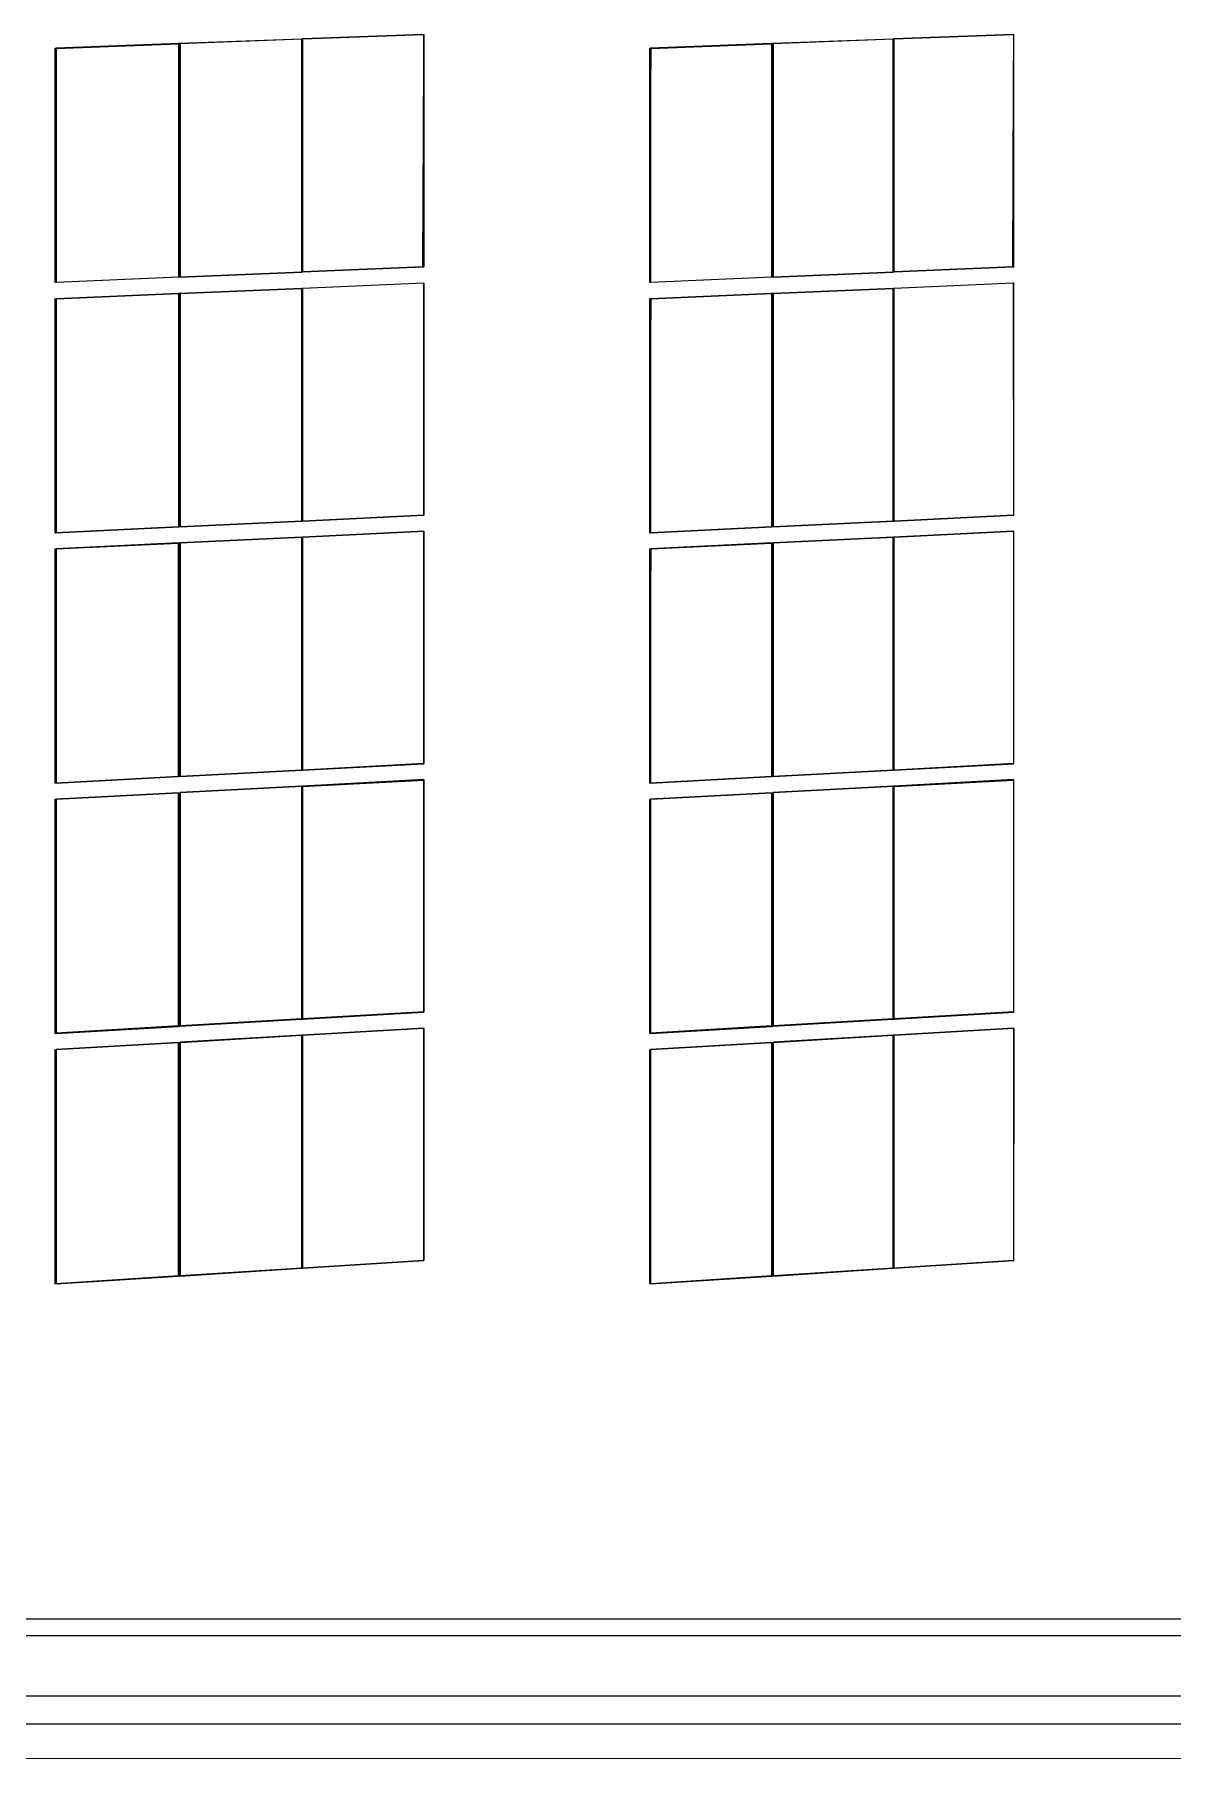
# Model space of a CAD drawing. Header units: inches. Extents: x -3457 to 3579, y -2730 to 2631.
# Drawn here: x -2505 to -1955, y -1663 to -831 of the extents above; entities that cross this region are included whole.
import ezdxf

# ---------------------------------------------------------------- set-up
doc = ezdxf.new("R2010")
doc.units = ezdxf.units.IN
doc.header["$MEASUREMENT"] = 0

msp = doc.modelspace()

# ---------------------------------------------------------------- linework, layer by layer
for p, q in [((-2316.62, -830.96), (-2375.12, -833.13)), ((-2316.62, -831.1), (-2375.07, -833.26)), ((-2316.62, -830.96), (-2316.56, -831.1)), ((-2316.62, -830.96), (-2316.62, -831.1)), ((-2316.56, -831.1), (-2316.62, -831.1)), ((-2316.62, -831.1), (-2316.62, -844.13)), ((-2316.62, -844.13), (-2316.56, -831.1)), ((-2316.56, -943.1), (-2316.56, -831.1)), ((-2031.93, -830.96), (-2089.68, -833.13)), ((-2031.93, -831.1), (-2089.59, -833.26)), ((-2031.93, -830.96), (-2031.83, -831.1)), ((-2031.93, -830.96), (-2031.93, -831.1)), ((-2031.83, -831.1), (-2031.93, -831.1)), ((-2031.93, -831.1), (-2031.93, -855.18)), ((-2031.93, -855.18), (-2031.83, -831.1)), ((-2031.83, -943.1), (-2031.83, -831.1)), ((-2494.49, -950.43), (-2494.49, -837.56)), ((-2494.49, -837.56), (-2494.46, -837.69)), ((-2494.08, -837.68), (-2494.46, -837.69)), ((-2494.27, -890.32), (-2494.46, -837.69)), ((-2494.46, -942.97), (-2494.46, -837.69)), ((-2494.27, -890.32), (-2494.08, -837.68)), ((-2434.96, -835.35), (-2494.08, -837.54)), ((-2494.08, -837.54), (-2494.05, -837.68)), ((-2494.08, -837.54), (-2494.08, -837.68)), ((-2494.05, -837.68), (-2494.08, -837.68)), ((-2494.05, -837.68), (-2494.08, -845.15)), ((-2494.08, -837.68), (-2494.08, -845.15)), ((-2494.05, -837.68), (-2434.96, -835.49)), ((-2494.05, -950.41), (-2494.05, -837.68)), ((-2434.64, -835.34), (-2434.96, -835.35)), ((-2434.96, -835.35), (-2434.92, -835.48)), ((-2434.96, -835.35), (-2434.96, -835.49)), ((-2434.96, -835.49), (-2434.92, -835.48)), ((-2434.96, -835.49), (-2434.96, -947.93)), ((-2434.92, -835.48), (-2434.64, -835.47)), ((-2434.92, -948.08), (-2434.92, -835.48)), ((-2434.23, -835.32), (-2434.64, -835.34)), ((-2434.64, -835.34), (-2434.6, -835.47)), ((-2434.64, -835.47), (-2434.64, -835.34)), ((-2434.64, -835.47), (-2434.6, -835.47)), ((-2434.64, -947.91), (-2434.64, -835.47)), ((-2434.6, -835.47), (-2434.23, -835.46)), ((-2434.6, -948.06), (-2434.6, -835.47)), ((-2375.52, -833.14), (-2434.23, -835.32)), ((-2434.23, -835.32), (-2434.2, -835.46)), ((-2434.23, -835.32), (-2434.23, -835.46)), ((-2434.23, -835.46), (-2434.23, -947.89)), ((-2434.23, -835.46), (-2434.2, -835.46)), ((-2375.52, -833.28), (-2434.2, -835.46)), ((-2434.2, -947.89), (-2434.2, -835.46)), ((-2375.42, -833.14), (-2375.52, -833.14)), ((-2375.52, -833.14), (-2375.48, -833.28)), ((-2375.52, -833.28), (-2375.52, -833.14)), ((-2375.52, -945.42), (-2375.52, -833.28)), ((-2375.48, -833.28), (-2375.52, -833.28)), ((-2375.42, -833.28), (-2375.48, -833.28)), ((-2375.48, -945.42), (-2375.48, -833.28)), ((-2375.12, -833.13), (-2375.42, -833.14)), ((-2375.42, -833.14), (-2375.38, -833.28)), ((-2375.42, -833.14), (-2375.42, -833.28)), ((-2375.42, -833.28), (-2375.42, -945.42)), ((-2375.38, -833.28), (-2375.42, -833.28)), ((-2375.12, -833.27), (-2375.38, -833.28)), ((-2375.38, -945.57), (-2375.38, -833.28)), ((-2375.12, -833.13), (-2375.07, -833.26)), ((-2375.12, -833.13), (-2375.12, -833.27)), ((-2375.07, -833.26), (-2375.12, -833.27)), ((-2375.12, -833.27), (-2375.12, -945.41)), ((-2375.07, -945.41), (-2375.07, -833.26)), ((-2207.54, -950.43), (-2207.54, -837.56)), ((-2207.54, -837.56), (-2207.47, -837.69)), ((-2207.14, -837.68), (-2207.47, -837.69)), ((-2207.3, -883.81), (-2207.47, -837.69)), ((-2207.47, -929.95), (-2207.47, -837.69)), ((-2207.3, -883.81), (-2207.14, -837.68)), ((-2148.77, -835.35), (-2207.14, -837.54)), ((-2207.14, -837.54), (-2207.06, -837.68)), ((-2207.14, -837.54), (-2207.14, -837.68)), ((-2207.06, -837.68), (-2207.14, -837.68)), ((-2207.06, -837.68), (-2207.14, -858.18)), ((-2207.14, -837.68), (-2207.14, -858.18)), ((-2207.06, -837.68), (-2148.77, -835.49)), ((-2207.06, -950.41), (-2207.06, -837.68)), ((-2148.45, -835.34), (-2148.77, -835.35)), ((-2148.77, -835.35), (-2148.68, -835.48)), ((-2148.77, -835.35), (-2148.77, -835.49)), ((-2148.77, -835.49), (-2148.68, -835.48)), ((-2148.77, -835.49), (-2148.77, -947.93)), ((-2148.68, -835.48), (-2148.45, -835.47)), ((-2148.68, -948.08), (-2148.68, -835.48)), ((-2148.05, -835.32), (-2148.45, -835.34)), ((-2148.45, -835.34), (-2148.37, -835.47)), ((-2148.45, -835.47), (-2148.45, -835.34)), ((-2148.45, -835.47), (-2148.37, -835.47)), ((-2148.45, -947.91), (-2148.45, -835.47)), ((-2148.37, -835.47), (-2148.05, -835.46)), ((-2148.37, -948.06), (-2148.37, -835.47)), ((-2090.09, -833.14), (-2148.05, -835.32)), ((-2148.05, -835.32), (-2147.97, -835.46)), ((-2148.05, -835.32), (-2148.05, -835.46)), ((-2148.05, -835.46), (-2148.05, -947.89)), ((-2148.05, -835.46), (-2147.97, -835.46)), ((-2090.09, -833.28), (-2147.97, -835.46)), ((-2147.97, -947.89), (-2147.97, -835.46)), ((-2089.99, -833.14), (-2090.09, -833.14)), ((-2090.09, -833.14), (-2089.99, -833.28)), ((-2090.09, -833.28), (-2090.09, -833.14)), ((-2090.09, -945.42), (-2090.09, -833.28)), ((-2089.99, -833.28), (-2090.09, -833.28)), ((-2089.68, -833.13), (-2089.99, -833.14)), ((-2089.99, -833.14), (-2089.9, -833.28)), ((-2089.99, -833.14), (-2089.99, -833.28)), ((-2089.99, -833.28), (-2089.99, -945.42)), ((-2089.9, -833.28), (-2089.99, -833.28)), ((-2089.99, -833.28), (-2089.99, -833.28)), ((-2089.99, -945.42), (-2089.99, -833.28)), ((-2089.68, -833.27), (-2089.9, -833.28)), ((-2089.9, -945.57), (-2089.9, -833.28)), ((-2089.68, -833.13), (-2089.59, -833.26)), ((-2089.68, -833.13), (-2089.68, -833.27)), ((-2089.59, -833.26), (-2089.68, -833.27)), ((-2089.68, -833.27), (-2089.68, -945.41)), ((-2089.59, -945.4), (-2089.59, -833.26)), ((-2494.08, -845.15), (-2494.26, -894.13)), ((-2494.08, -845.15), (-2494.08, -943.09)), ((-2317.04, -942.96), (-2316.62, -844.13)), ((-2316.62, -844.13), (-2316.62, -942.95)), ((-2032.3, -942.96), (-2031.93, -855.18)), ((-2031.93, -855.18), (-2031.93, -942.95)), ((-2207.14, -858.18), (-2207.26, -894.13)), ((-2207.14, -858.18), (-2207.14, -930.07)), ((-2494.46, -942.97), (-2494.27, -890.32)), ((-2494.26, -894.13), (-2494.27, -890.32)), ((-2207.47, -929.95), (-2207.3, -883.81)), ((-2207.26, -894.13), (-2207.3, -883.81)), ((-2494.26, -894.13), (-2494.46, -950.43)), ((-2494.08, -943.09), (-2494.26, -894.13)), ((-2207.26, -894.13), (-2207.47, -950.43)), ((-2207.14, -930.07), (-2207.26, -894.13)), ((-2207.54, -950.43), (-2207.47, -929.95)), ((-2207.47, -950.43), (-2207.47, -929.95)), ((-2207.14, -930.07), (-2207.14, -950.41)), ((-2207.06, -950.41), (-2207.14, -930.07)), ((-2494.49, -950.43), (-2494.46, -942.97)), ((-2494.46, -950.43), (-2494.46, -942.97)), ((-2494.08, -943.09), (-2494.08, -950.41)), ((-2494.05, -950.41), (-2494.08, -943.09)), ((-2494.05, -950.41), (-2434.96, -947.93)), ((-2434.92, -948.08), (-2494.05, -950.57)), ((-2434.96, -947.93), (-2434.92, -948.08)), ((-2434.64, -947.91), (-2434.23, -947.89)), ((-2434.6, -948.06), (-2434.64, -947.91)), ((-2434.27, -948.05), (-2434.2, -948.05)), ((-2434.23, -947.89), (-2434.2, -948.05)), ((-2434.23, -947.89), (-2434.2, -947.89)), ((-2434.2, -947.89), (-2375.52, -945.42)), ((-2434.2, -948.05), (-2375.48, -945.58)), ((-2434.2, -948.05), (-2434.2, -947.89)), ((-2375.48, -945.58), (-2375.52, -945.42)), ((-2375.52, -945.42), (-2375.48, -945.42)), ((-2375.48, -945.42), (-2375.42, -945.42)), ((-2375.48, -945.58), (-2375.48, -945.42)), ((-2375.48, -945.58), (-2375.38, -945.57)), ((-2375.42, -945.42), (-2375.12, -945.41)), ((-2375.42, -945.42), (-2375.38, -945.57)), ((-2375.15, -945.56), (-2375.07, -945.56)), ((-2375.12, -945.41), (-2375.07, -945.56)), ((-2375.12, -945.41), (-2375.07, -945.41)), ((-2375.07, -945.41), (-2317.04, -942.96)), ((-2375.07, -945.56), (-2317.04, -943.12)), ((-2375.07, -945.56), (-2375.07, -945.41)), ((-2317.04, -942.96), (-2316.62, -942.95)), ((-2317.04, -943.12), (-2317.04, -942.96)), ((-2317.04, -943.12), (-2316.56, -943.1)), ((-2316.62, -942.95), (-2316.56, -943.1)), ((-2207.06, -950.41), (-2148.77, -947.93)), ((-2148.68, -948.08), (-2207.06, -950.57)), ((-2148.77, -947.93), (-2148.68, -948.08)), ((-2148.45, -947.91), (-2148.05, -947.89)), ((-2148.37, -948.06), (-2148.45, -947.91)), ((-2148.05, -947.89), (-2147.97, -948.05)), ((-2148.05, -947.89), (-2147.97, -947.89)), ((-2148.04, -948.05), (-2147.97, -948.05)), ((-2147.97, -947.89), (-2090.09, -945.42)), ((-2147.97, -948.05), (-2089.99, -945.58)), ((-2147.97, -948.05), (-2147.97, -947.89)), ((-2089.99, -945.58), (-2090.09, -945.42)), ((-2090.09, -945.42), (-2089.99, -945.42)), ((-2089.99, -945.42), (-2089.68, -945.41)), ((-2089.99, -945.42), (-2089.99, -945.42)), ((-2089.99, -945.58), (-2089.99, -945.42)), ((-2089.99, -945.42), (-2089.9, -945.57)), ((-2089.99, -945.58), (-2089.9, -945.57)), ((-2089.68, -945.41), (-2089.59, -945.4)), ((-2089.68, -945.41), (-2089.59, -945.56)), ((-2089.67, -945.56), (-2089.59, -945.56)), ((-2089.59, -945.4), (-2032.3, -942.96)), ((-2089.59, -945.56), (-2032.3, -943.12)), ((-2089.59, -945.56), (-2089.59, -945.4)), ((-2032.3, -942.96), (-2031.93, -942.95)), ((-2032.3, -943.12), (-2032.3, -942.96)), ((-2032.3, -943.12), (-2031.83, -943.1)), ((-2031.93, -942.95), (-2031.83, -943.1)), ((-2494.46, -950.58), (-2494.49, -950.43)), ((-2494.49, -950.43), (-2494.46, -950.43)), ((-2494.46, -950.43), (-2494.08, -950.41)), ((-2494.46, -950.58), (-2494.46, -950.43)), ((-2494.13, -950.57), (-2494.46, -950.58)), ((-2494.05, -950.57), (-2494.13, -950.57)), ((-2494.08, -950.41), (-2494.05, -950.57)), ((-2494.08, -950.41), (-2494.05, -950.41)), ((-2494.08, -958.36), (-2434.96, -955.85)), ((-2494.05, -950.57), (-2494.05, -950.41)), ((-2494.05, -958.51), (-2434.96, -956.01)), ((-2434.96, -955.85), (-2434.64, -955.84)), ((-2434.96, -955.85), (-2434.92, -956.01)), ((-2434.96, -955.85), (-2434.96, -956.01)), ((-2434.96, -956.01), (-2434.96, -1068.43)), ((-2434.96, -956.01), (-2434.92, -956.01)), ((-2434.92, -956.01), (-2434.64, -955.99)), ((-2434.92, -1068.6), (-2434.92, -956.01)), ((-2434.64, -999.53), (-2434.92, -956.01)), ((-2434.64, -955.84), (-2434.24, -955.82)), ((-2434.64, -955.84), (-2434.61, -955.99)), ((-2434.64, -955.99), (-2434.64, -955.84)), ((-2434.64, -955.99), (-2434.61, -955.99)), ((-2434.64, -999.53), (-2434.64, -955.99)), ((-2434.61, -955.99), (-2434.24, -955.98)), ((-2434.61, -1005.23), (-2434.61, -955.99)), ((-2434.24, -955.82), (-2375.53, -953.33)), ((-2434.24, -955.82), (-2434.2, -955.98)), ((-2434.24, -955.82), (-2434.24, -955.98)), ((-2434.24, -955.98), (-2434.24, -1062.86)), ((-2434.2, -955.98), (-2434.24, -955.98)), ((-2434.2, -955.98), (-2375.53, -953.48)), ((-2434.2, -1068.39), (-2434.2, -955.98)), ((-2375.53, -953.33), (-2375.43, -953.33)), ((-2375.53, -953.33), (-2375.48, -953.48)), ((-2375.53, -953.48), (-2375.53, -953.33)), ((-2375.53, -1065.61), (-2375.53, -953.48)), ((-2375.53, -953.48), (-2375.48, -953.48)), ((-2375.48, -1065.61), (-2375.48, -953.48)), ((-2375.43, -953.48), (-2375.48, -953.48)), ((-2375.43, -953.33), (-2375.12, -953.31)), ((-2375.43, -953.33), (-2375.38, -953.48)), ((-2375.43, -953.33), (-2375.43, -953.48)), ((-2375.43, -953.48), (-2375.43, -1065.6)), ((-2375.38, -953.48), (-2375.43, -953.48)), ((-2375.12, -953.47), (-2375.38, -953.48)), ((-2375.38, -1065.78), (-2375.38, -953.48)), ((-2375.12, -953.31), (-2316.62, -950.83)), ((-2375.12, -953.31), (-2375.07, -953.47)), ((-2375.12, -953.31), (-2375.12, -953.47)), ((-2375.12, -953.47), (-2375.12, -1065.59)), ((-2375.07, -953.47), (-2375.12, -953.47)), ((-2316.62, -950.99), (-2375.07, -953.47)), ((-2375.07, -1065.59), (-2375.07, -953.47)), ((-2316.62, -950.83), (-2316.56, -950.98)), ((-2316.62, -950.83), (-2316.62, -950.99)), ((-2316.56, -950.98), (-2316.62, -950.99)), ((-2316.62, -950.99), (-2316.62, -1062.82)), ((-2316.56, -1062.99), (-2316.62, -950.99)), ((-2316.56, -1062.99), (-2316.56, -950.98)), ((-2207.47, -950.58), (-2207.54, -950.43)), ((-2207.54, -950.43), (-2207.47, -950.43)), ((-2207.47, -950.43), (-2207.14, -950.41)), ((-2207.47, -950.58), (-2207.47, -950.43)), ((-2207.14, -950.57), (-2207.47, -950.58)), ((-2207.14, -950.41), (-2207.06, -950.57)), ((-2207.14, -950.41), (-2207.06, -950.41)), ((-2207.06, -950.57), (-2207.14, -950.57)), ((-2207.14, -958.36), (-2148.77, -955.85)), ((-2207.06, -950.57), (-2207.06, -950.41)), ((-2207.06, -958.51), (-2148.77, -956.01)), ((-2148.77, -955.85), (-2148.45, -955.84)), ((-2148.77, -955.85), (-2148.68, -956.01)), ((-2148.77, -955.85), (-2148.77, -956.01)), ((-2148.77, -956.01), (-2148.77, -1068.43)), ((-2148.77, -956.01), (-2148.68, -956.01)), ((-2148.68, -956.01), (-2148.45, -956)), ((-2148.68, -1068.6), (-2148.68, -956.01)), ((-2148.45, -992.21), (-2148.68, -956.01)), ((-2148.45, -955.84), (-2148.05, -955.82)), ((-2148.45, -955.84), (-2148.37, -955.99)), ((-2148.45, -956), (-2148.45, -955.84)), ((-2148.45, -956), (-2148.37, -955.99)), ((-2148.45, -992.21), (-2148.45, -956)), ((-2148.37, -955.99), (-2148.05, -955.98)), ((-2148.37, -1005.23), (-2148.37, -955.99)), ((-2148.05, -955.82), (-2090.09, -953.33)), ((-2148.05, -955.82), (-2147.97, -955.98)), ((-2148.05, -955.82), (-2148.05, -955.98)), ((-2148.05, -955.98), (-2148.05, -1055.54)), ((-2147.97, -955.98), (-2148.05, -955.98)), ((-2147.97, -955.98), (-2090.09, -953.49)), ((-2147.97, -1068.39), (-2147.97, -955.98)), ((-2090.09, -953.33), (-2089.99, -953.33)), ((-2090.09, -953.33), (-2090, -953.48)), ((-2090.09, -953.49), (-2090.09, -953.33)), ((-2090.09, -953.49), (-2090, -953.48)), ((-2090.09, -1065.61), (-2090.09, -953.49)), ((-2090, -1065.6), (-2090, -953.48)), ((-2089.99, -953.48), (-2090, -953.48)), ((-2089.99, -953.33), (-2089.69, -953.31)), ((-2089.99, -953.33), (-2089.9, -953.48)), ((-2089.99, -953.33), (-2089.99, -953.48)), ((-2089.99, -953.48), (-2089.99, -1065.6)), ((-2089.9, -953.48), (-2089.99, -953.48)), ((-2089.69, -953.47), (-2089.9, -953.48)), ((-2089.9, -1065.78), (-2089.9, -953.48)), ((-2089.69, -953.31), (-2031.93, -950.83)), ((-2089.69, -953.31), (-2089.59, -953.47)), ((-2089.69, -953.31), (-2089.69, -953.47)), ((-2089.69, -953.47), (-2089.69, -1065.59)), ((-2089.59, -953.47), (-2089.69, -953.47)), ((-2031.93, -950.99), (-2089.59, -953.47)), ((-2089.59, -1065.59), (-2089.59, -953.47)), ((-2031.93, -950.83), (-2031.83, -950.98)), ((-2031.93, -950.83), (-2031.93, -950.99)), ((-2031.83, -950.98), (-2031.93, -950.99)), ((-2031.93, -950.99), (-2031.93, -1062.82)), ((-2031.83, -1062.99), (-2031.93, -950.99)), ((-2031.83, -1062.99), (-2031.83, -950.98)), ((-2494.49, -958.38), (-2494.47, -958.53)), ((-2494.49, -1071.25), (-2494.49, -958.38)), ((-2494.47, -958.53), (-2494.08, -958.52)), ((-2494.47, -1063.79), (-2494.08, -958.52)), ((-2494.47, -1063.79), (-2494.47, -958.53)), ((-2494.08, -958.36), (-2494.05, -958.51)), ((-2494.08, -958.36), (-2494.08, -958.52)), ((-2494.08, -958.52), (-2494.05, -958.51)), ((-2494.05, -958.51), (-2494.08, -965.99)), ((-2494.08, -958.52), (-2494.08, -965.99)), ((-2494.05, -1071.23), (-2494.05, -958.51)), ((-2207.54, -958.38), (-2207.47, -958.53)), ((-2207.54, -1071.25), (-2207.54, -958.38)), ((-2207.47, -958.53), (-2207.14, -958.52)), ((-2207.47, -1050.77), (-2207.14, -958.52)), ((-2207.47, -1050.77), (-2207.47, -958.53)), ((-2207.14, -958.36), (-2207.06, -958.51)), ((-2207.14, -958.36), (-2207.14, -958.52)), ((-2207.14, -958.52), (-2207.06, -958.51)), ((-2207.06, -958.51), (-2207.14, -979.01)), ((-2207.14, -958.52), (-2207.14, -979.01)), ((-2207.06, -1071.23), (-2207.06, -958.51)), ((-2494.08, -965.99), (-2494.47, -1071.25)), ((-2494.08, -965.99), (-2494.08, -1071.23)), ((-2207.14, -979.01), (-2207.47, -1071.25)), ((-2207.14, -979.01), (-2207.14, -1071.23)), ((-2148.37, -1005.23), (-2148.45, -992.21)), ((-2148.45, -1068.41), (-2148.45, -992.21)), ((-2434.64, -1068.41), (-2434.64, -999.53)), ((-2434.61, -1005.23), (-2434.64, -999.53)), ((-2434.24, -1062.86), (-2434.61, -1005.23)), ((-2434.61, -1068.58), (-2434.61, -1005.23)), ((-2148.05, -1055.54), (-2148.37, -1005.23)), ((-2148.37, -1068.58), (-2148.37, -1005.23)), ((-2207.54, -1071.25), (-2207.47, -1050.77)), ((-2207.47, -1071.25), (-2207.47, -1050.77)), ((-2148.05, -1055.54), (-2148.05, -1068.39)), ((-2147.97, -1068.39), (-2148.05, -1055.54)), ((-2494.49, -1071.25), (-2494.47, -1063.79)), ((-2494.47, -1071.25), (-2494.47, -1063.79)), ((-2434.24, -1062.86), (-2434.24, -1068.39)), ((-2434.2, -1068.39), (-2434.24, -1062.86)), ((-2375.07, -1065.59), (-2316.62, -1062.82)), ((-2375.07, -1065.76), (-2316.56, -1062.99)), ((-2316.62, -1062.82), (-2316.56, -1062.99)), ((-2089.69, -1065.59), (-2089.59, -1065.59)), ((-2089.59, -1065.59), (-2031.93, -1062.82)), ((-2089.59, -1065.76), (-2031.83, -1062.99)), ((-2089.59, -1065.76), (-2089.59, -1065.59)), ((-2031.93, -1062.82), (-2031.83, -1062.99)), ((-2494.47, -1071.42), (-2494.49, -1071.25)), ((-2494.49, -1071.25), (-2494.47, -1071.25)), ((-2494.47, -1071.25), (-2494.08, -1071.23)), ((-2494.47, -1071.42), (-2494.47, -1071.25)), ((-2494.47, -1071.42), (-2494.13, -1071.41)), ((-2494.13, -1071.41), (-2494.05, -1071.4)), ((-2494.08, -1071.23), (-2494.05, -1071.4)), ((-2494.08, -1071.23), (-2494.05, -1071.23)), ((-2494.05, -1071.23), (-2434.96, -1068.43)), ((-2494.05, -1071.4), (-2434.92, -1068.6)), ((-2494.05, -1071.4), (-2494.05, -1071.23)), ((-2434.96, -1068.43), (-2434.92, -1068.6)), ((-2434.64, -1068.41), (-2434.24, -1068.39)), ((-2434.61, -1068.58), (-2434.64, -1068.41)), ((-2434.27, -1068.57), (-2434.2, -1068.57)), ((-2434.24, -1068.39), (-2434.2, -1068.57)), ((-2434.24, -1068.39), (-2434.2, -1068.39)), ((-2375.53, -1073.51), (-2434.24, -1076.32)), ((-2434.2, -1068.39), (-2375.53, -1065.61)), ((-2434.2, -1068.57), (-2375.48, -1065.78)), ((-2434.2, -1068.57), (-2434.2, -1068.39)), ((-2375.53, -1073.69), (-2434.2, -1076.49)), ((-2375.48, -1065.78), (-2375.53, -1065.61)), ((-2375.53, -1065.61), (-2375.48, -1065.61)), ((-2375.43, -1073.51), (-2375.53, -1073.51)), ((-2375.53, -1073.51), (-2375.48, -1073.69)), ((-2375.53, -1073.69), (-2375.53, -1073.51)), ((-2375.53, -1185.79), (-2375.53, -1073.69)), ((-2375.48, -1073.69), (-2375.53, -1073.69)), ((-2375.48, -1065.61), (-2375.43, -1065.6)), ((-2375.48, -1065.78), (-2375.48, -1065.61)), ((-2375.48, -1065.78), (-2375.38, -1065.78)), ((-2375.38, -1073.68), (-2375.48, -1073.69)), ((-2375.48, -1185.79), (-2375.48, -1073.69)), ((-2375.43, -1065.6), (-2375.12, -1065.59)), ((-2375.43, -1065.6), (-2375.38, -1065.78)), ((-2375.43, -1073.51), (-2375.43, -1185.79)), ((-2375.43, -1073.51), (-2375.38, -1073.68)), ((-2375.08, -1073.67), (-2375.38, -1073.68)), ((-2375.38, -1185.98), (-2375.38, -1073.68)), ((-2375.15, -1065.76), (-2375.07, -1065.76)), ((-2375.12, -1065.59), (-2375.07, -1065.76)), ((-2375.12, -1065.59), (-2375.07, -1065.59)), ((-2316.62, -1070.7), (-2375.12, -1073.5)), ((-2375.12, -1073.5), (-2375.12, -1185.77)), ((-2375.12, -1073.5), (-2375.08, -1073.67)), ((-2316.62, -1070.88), (-2375.08, -1073.67)), ((-2375.08, -1185.77), (-2375.08, -1073.67)), ((-2375.07, -1065.76), (-2375.07, -1065.59)), ((-2316.62, -1070.7), (-2316.57, -1070.87)), ((-2316.62, -1070.7), (-2316.62, -1070.88)), ((-2316.57, -1070.87), (-2316.62, -1070.88)), ((-2316.62, -1070.88), (-2316.62, -1182.69)), ((-2316.57, -1182.88), (-2316.57, -1070.87)), ((-2207.47, -1071.42), (-2207.54, -1071.25)), ((-2207.54, -1071.25), (-2207.47, -1071.25)), ((-2207.47, -1071.25), (-2207.14, -1071.23)), ((-2207.47, -1071.42), (-2207.47, -1071.25)), ((-2207.47, -1071.42), (-2207.14, -1071.41)), ((-2207.14, -1071.23), (-2207.06, -1071.4)), ((-2207.14, -1071.23), (-2207.06, -1071.23)), ((-2207.14, -1071.41), (-2207.06, -1071.4)), ((-2207.06, -1071.23), (-2148.77, -1068.43)), ((-2207.06, -1071.4), (-2148.68, -1068.6)), ((-2207.06, -1071.4), (-2207.06, -1071.23)), ((-2148.77, -1068.43), (-2148.68, -1068.6)), ((-2148.45, -1068.41), (-2148.05, -1068.39)), ((-2148.37, -1068.58), (-2148.45, -1068.41)), ((-2148.05, -1068.39), (-2147.97, -1068.57)), ((-2148.05, -1068.39), (-2147.97, -1068.39)), ((-2090.09, -1073.51), (-2148.05, -1076.32)), ((-2148.04, -1068.57), (-2147.97, -1068.57)), ((-2147.97, -1068.39), (-2090.09, -1065.61)), ((-2147.97, -1068.57), (-2090, -1065.78)), ((-2147.97, -1068.57), (-2147.97, -1068.39)), ((-2090.09, -1073.69), (-2147.97, -1076.49)), ((-2090.09, -1065.61), (-2090, -1065.6)), ((-2090, -1065.78), (-2090.09, -1065.61)), ((-2089.99, -1073.51), (-2090.09, -1073.51)), ((-2090.09, -1073.51), (-2090, -1073.69)), ((-2090.09, -1073.69), (-2090.09, -1073.51)), ((-2090.09, -1185.79), (-2090.09, -1073.69)), ((-2090, -1073.69), (-2090.09, -1073.69)), ((-2090, -1065.78), (-2090, -1065.6)), ((-2090, -1065.6), (-2089.99, -1065.6)), ((-2090, -1065.78), (-2089.9, -1065.78)), ((-2089.9, -1073.68), (-2090, -1073.69)), ((-2090, -1185.79), (-2090, -1073.69)), ((-2089.99, -1065.6), (-2089.69, -1065.59)), ((-2089.99, -1065.6), (-2089.9, -1065.78)), ((-2089.99, -1073.51), (-2089.99, -1185.79)), ((-2089.99, -1073.51), (-2089.9, -1073.68)), ((-2089.6, -1073.67), (-2089.9, -1073.68)), ((-2089.9, -1185.98), (-2089.9, -1073.68)), ((-2089.69, -1065.59), (-2089.59, -1065.76)), ((-2031.93, -1070.7), (-2089.69, -1073.5)), ((-2089.69, -1073.5), (-2089.69, -1185.77)), ((-2089.69, -1073.5), (-2089.6, -1073.67)), ((-2089.67, -1065.76), (-2089.59, -1065.76)), ((-2031.93, -1070.88), (-2089.6, -1073.67)), ((-2089.6, -1185.77), (-2089.6, -1073.67)), ((-2031.93, -1070.7), (-2031.83, -1070.87)), ((-2031.93, -1070.7), (-2031.93, -1070.88)), ((-2031.83, -1070.87), (-2031.93, -1070.88)), ((-2031.93, -1070.88), (-2031.93, -1182.69)), ((-2031.83, -1182.88), (-2031.83, -1070.87)), ((-2494.49, -1192.07), (-2494.49, -1079.2)), ((-2494.49, -1079.2), (-2494.47, -1079.37)), ((-2494.08, -1079.35), (-2494.47, -1079.37)), ((-2494.47, -1184.61), (-2494.08, -1079.35)), ((-2494.47, -1184.61), (-2494.47, -1079.37)), ((-2434.96, -1076.35), (-2494.08, -1079.18)), ((-2494.08, -1079.18), (-2494.06, -1079.35)), ((-2494.08, -1079.18), (-2494.08, -1079.35)), ((-2494.06, -1079.35), (-2494.08, -1079.35)), ((-2494.08, -1079.35), (-2494.08, -1086.83)), ((-2494.06, -1079.35), (-2494.08, -1086.83)), ((-2434.96, -1076.53), (-2494.06, -1079.35)), ((-2494.06, -1192.05), (-2494.06, -1079.35)), ((-2434.96, -1076.35), (-2434.96, -1076.53)), ((-2434.96, -1076.35), (-2434.93, -1076.53)), ((-2434.96, -1076.53), (-2434.96, -1188.93)), ((-2434.93, -1076.53), (-2434.96, -1076.53)), ((-2434.93, -1189.12), (-2434.93, -1076.53)), ((-2434.65, -1076.34), (-2434.61, -1076.51)), ((-2434.65, -1188.91), (-2434.65, -1076.34)), ((-2434.2, -1076.49), (-2434.61, -1076.51)), ((-2434.61, -1189.1), (-2434.61, -1076.51)), ((-2434.24, -1076.32), (-2434.2, -1076.49)), ((-2434.24, -1076.32), (-2434.24, -1188.89)), ((-2434.2, -1188.89), (-2434.2, -1076.49)), ((-2207.55, -1192.07), (-2207.55, -1079.2)), ((-2207.55, -1079.2), (-2207.47, -1079.37)), ((-2207.14, -1079.36), (-2207.47, -1079.37)), ((-2207.47, -1171.59), (-2207.14, -1079.36)), ((-2207.47, -1171.59), (-2207.47, -1079.37)), ((-2148.77, -1076.35), (-2207.14, -1079.18)), ((-2207.14, -1079.18), (-2207.07, -1079.35)), ((-2207.14, -1079.18), (-2207.14, -1079.36)), ((-2207.07, -1079.35), (-2207.14, -1079.36)), ((-2207.07, -1079.35), (-2207.14, -1099.85)), ((-2207.14, -1079.36), (-2207.14, -1099.85)), ((-2148.77, -1076.53), (-2207.07, -1079.35)), ((-2207.07, -1192.05), (-2207.07, -1079.35)), ((-2148.77, -1076.35), (-2148.77, -1076.53)), ((-2148.77, -1076.35), (-2148.69, -1076.53)), ((-2148.77, -1076.53), (-2148.77, -1188.93)), ((-2148.69, -1076.53), (-2148.77, -1076.53)), ((-2148.69, -1189.12), (-2148.69, -1076.53)), ((-2148.46, -1076.34), (-2148.37, -1076.51)), ((-2148.46, -1188.91), (-2148.46, -1076.34)), ((-2147.97, -1076.49), (-2148.37, -1076.51)), ((-2148.37, -1189.1), (-2148.37, -1076.51)), ((-2148.05, -1076.32), (-2147.97, -1076.49)), ((-2148.05, -1076.32), (-2148.05, -1188.89)), ((-2147.97, -1188.89), (-2147.97, -1076.49)), ((-2494.08, -1086.83), (-2494.47, -1192.07)), ((-2494.08, -1086.83), (-2494.08, -1192.05)), ((-2207.14, -1099.85), (-2207.47, -1192.07)), ((-2207.14, -1099.85), (-2207.14, -1192.05)), ((-2207.55, -1192.07), (-2207.47, -1171.59)), ((-2207.47, -1192.07), (-2207.47, -1171.59)), ((-2494.49, -1192.07), (-2494.47, -1184.61)), ((-2494.47, -1192.07), (-2494.47, -1184.61)), ((-2494.06, -1192.05), (-2434.96, -1188.93)), ((-2494.06, -1192.24), (-2434.93, -1189.12)), ((-2434.96, -1188.93), (-2434.65, -1188.91)), ((-2434.96, -1188.93), (-2434.93, -1189.12)), ((-2434.65, -1188.91), (-2434.24, -1188.89)), ((-2434.61, -1189.1), (-2434.65, -1188.91)), ((-2434.28, -1189.09), (-2434.2, -1189.08)), ((-2434.24, -1188.89), (-2434.2, -1189.08)), ((-2434.24, -1188.89), (-2434.2, -1188.89)), ((-2434.2, -1188.89), (-2375.53, -1185.79)), ((-2434.2, -1189.08), (-2375.48, -1185.98)), ((-2434.2, -1189.08), (-2434.2, -1188.89)), ((-2375.48, -1185.98), (-2375.53, -1185.79)), ((-2375.53, -1185.79), (-2375.48, -1185.79)), ((-2375.48, -1185.98), (-2375.48, -1185.79)), ((-2375.48, -1185.79), (-2375.43, -1185.79)), ((-2375.48, -1185.98), (-2375.38, -1185.98)), ((-2375.43, -1185.79), (-2375.12, -1185.77)), ((-2375.43, -1185.79), (-2375.38, -1185.98)), ((-2375.15, -1185.97), (-2375.08, -1185.96)), ((-2375.12, -1185.77), (-2375.08, -1185.96)), ((-2375.12, -1185.77), (-2375.08, -1185.77)), ((-2375.08, -1185.77), (-2316.62, -1182.69)), ((-2375.08, -1185.96), (-2316.57, -1182.88)), ((-2375.08, -1185.96), (-2375.08, -1185.77)), ((-2316.62, -1182.69), (-2316.57, -1182.88)), ((-2207.07, -1192.05), (-2148.77, -1188.93)), ((-2207.07, -1192.24), (-2148.69, -1189.12)), ((-2148.77, -1188.93), (-2148.46, -1188.91)), ((-2148.77, -1188.93), (-2148.69, -1189.12)), ((-2148.46, -1188.91), (-2148.05, -1188.89)), ((-2148.37, -1189.1), (-2148.46, -1188.91)), ((-2148.05, -1188.89), (-2147.97, -1189.08)), ((-2148.05, -1188.89), (-2147.97, -1188.89)), ((-2148.05, -1189.09), (-2147.97, -1189.08)), ((-2147.97, -1188.89), (-2090.09, -1185.79)), ((-2147.97, -1189.08), (-2090, -1185.98)), ((-2147.97, -1189.08), (-2147.97, -1188.89)), ((-2090, -1185.98), (-2090.09, -1185.79)), ((-2090.09, -1185.79), (-2090, -1185.79)), ((-2090, -1185.98), (-2090, -1185.79)), ((-2090, -1185.79), (-2089.99, -1185.79)), ((-2090, -1185.98), (-2089.9, -1185.98)), ((-2089.99, -1185.79), (-2089.69, -1185.77)), ((-2089.99, -1185.79), (-2089.9, -1185.98)), ((-2089.69, -1185.77), (-2089.6, -1185.96)), ((-2089.69, -1185.77), (-2089.6, -1185.77)), ((-2089.67, -1185.97), (-2089.6, -1185.96)), ((-2089.6, -1185.77), (-2031.93, -1182.69)), ((-2089.6, -1185.96), (-2031.83, -1182.88)), ((-2089.6, -1185.96), (-2089.6, -1185.77)), ((-2031.93, -1182.69), (-2031.83, -1182.88)), ((-2494.47, -1192.26), (-2494.49, -1192.07)), ((-2494.49, -1192.07), (-2494.47, -1192.07)), ((-2494.47, -1192.07), (-2494.08, -1192.05)), ((-2494.47, -1192.26), (-2494.47, -1192.07)), ((-2494.13, -1192.25), (-2494.47, -1192.26)), ((-2494.06, -1192.24), (-2494.13, -1192.25)), ((-2434.97, -1196.86), (-2494.09, -1200)), ((-2494.08, -1192.05), (-2494.06, -1192.24)), ((-2494.08, -1192.05), (-2494.06, -1192.05)), ((-2494.06, -1192.24), (-2494.06, -1192.05)), ((-2434.97, -1197.05), (-2494.06, -1200.19)), ((-2434.97, -1196.86), (-2434.97, -1197.05)), ((-2434.97, -1196.86), (-2434.93, -1197.05)), ((-2434.97, -1197.05), (-2434.97, -1309.43)), ((-2434.93, -1197.05), (-2434.97, -1197.05)), ((-2434.93, -1309.43), (-2434.93, -1197.05)), ((-2434.65, -1196.84), (-2434.61, -1197.03)), ((-2434.65, -1309.41), (-2434.65, -1196.84)), ((-2434.24, -1197.01), (-2434.61, -1197.03)), ((-2434.61, -1309.62), (-2434.61, -1197.03)), ((-2375.53, -1193.7), (-2434.24, -1196.82)), ((-2434.24, -1196.82), (-2434.2, -1197.01)), ((-2434.24, -1196.82), (-2434.24, -1197.01)), ((-2434.24, -1197.01), (-2434.24, -1309.39)), ((-2434.2, -1197.01), (-2434.24, -1197.01)), ((-2375.53, -1193.89), (-2434.2, -1197.01)), ((-2434.2, -1309.39), (-2434.2, -1197.01)), ((-2375.43, -1193.69), (-2375.53, -1193.7)), ((-2375.53, -1193.7), (-2375.48, -1193.89)), ((-2375.53, -1193.89), (-2375.53, -1193.7)), ((-2375.53, -1305.98), (-2375.53, -1193.89)), ((-2375.48, -1193.89), (-2375.53, -1193.89)), ((-2375.48, -1305.98), (-2375.48, -1193.89)), ((-2375.48, -1193.89), (-2375.43, -1193.89)), ((-2375.43, -1193.69), (-2375.39, -1193.89)), ((-2375.43, -1193.69), (-2375.43, -1193.89)), ((-2375.43, -1193.89), (-2375.43, -1305.97)), ((-2375.43, -1193.89), (-2375.39, -1193.89)), ((-2375.39, -1193.89), (-2375.12, -1193.87)), ((-2375.39, -1305.97), (-2375.39, -1193.89)), ((-2316.62, -1190.57), (-2375.12, -1193.68)), ((-2375.12, -1193.68), (-2375.08, -1193.87)), ((-2375.12, -1193.68), (-2375.12, -1193.87)), ((-2375.12, -1193.87), (-2375.12, -1305.95)), ((-2375.12, -1193.87), (-2375.08, -1193.87)), ((-2375.08, -1193.87), (-2316.62, -1190.76)), ((-2375.08, -1305.95), (-2375.08, -1193.87)), ((-2316.62, -1190.57), (-2316.57, -1190.76)), ((-2316.62, -1190.57), (-2316.62, -1190.76)), ((-2316.62, -1190.76), (-2316.62, -1302.55)), ((-2316.62, -1190.76), (-2316.57, -1190.76)), ((-2316.57, -1302.76), (-2316.57, -1190.76)), ((-2207.47, -1192.26), (-2207.55, -1192.07)), ((-2207.55, -1192.07), (-2207.47, -1192.07)), ((-2207.47, -1192.07), (-2207.14, -1192.05)), ((-2207.47, -1192.26), (-2207.47, -1192.07)), ((-2207.14, -1192.25), (-2207.47, -1192.26)), ((-2207.14, -1192.05), (-2207.07, -1192.24)), ((-2207.14, -1192.05), (-2207.07, -1192.05)), ((-2207.07, -1192.24), (-2207.14, -1192.25)), ((-2148.77, -1196.86), (-2207.14, -1200)), ((-2207.07, -1192.24), (-2207.07, -1192.05)), ((-2148.77, -1197.05), (-2207.07, -1200.19)), ((-2148.77, -1196.86), (-2148.77, -1197.05)), ((-2148.77, -1196.86), (-2148.69, -1197.05)), ((-2148.77, -1197.05), (-2148.77, -1309.43)), ((-2148.69, -1197.05), (-2148.77, -1197.05)), ((-2148.69, -1309.43), (-2148.69, -1197.05)), ((-2148.46, -1196.84), (-2148.38, -1197.03)), ((-2148.46, -1309.41), (-2148.46, -1196.84)), ((-2148.06, -1197.02), (-2148.38, -1197.03)), ((-2148.38, -1309.62), (-2148.38, -1197.03)), ((-2090.09, -1193.7), (-2148.06, -1196.82)), ((-2148.06, -1196.82), (-2147.97, -1197.01)), ((-2148.06, -1196.82), (-2148.06, -1197.02)), ((-2147.97, -1197.01), (-2148.06, -1197.02)), ((-2148.06, -1197.02), (-2148.06, -1309.39)), ((-2090.09, -1193.9), (-2147.97, -1197.01)), ((-2147.97, -1309.39), (-2147.97, -1197.01)), ((-2089.99, -1193.69), (-2090.09, -1193.7)), ((-2090.09, -1193.7), (-2090, -1193.89)), ((-2090.09, -1193.9), (-2090.09, -1193.7)), ((-2090, -1193.89), (-2090.09, -1193.9)), ((-2090.09, -1305.98), (-2090.09, -1193.9)), ((-2090, -1305.97), (-2090, -1193.89)), ((-2090, -1193.89), (-2089.99, -1193.89)), ((-2089.99, -1193.69), (-2089.9, -1193.89)), ((-2089.99, -1193.69), (-2089.99, -1193.89)), ((-2089.99, -1193.89), (-2089.99, -1305.97)), ((-2089.99, -1193.89), (-2089.9, -1193.89)), ((-2089.9, -1193.89), (-2089.69, -1193.88)), ((-2089.9, -1305.97), (-2089.9, -1193.89)), ((-2031.93, -1190.57), (-2089.69, -1193.68)), ((-2089.69, -1193.68), (-2089.6, -1193.87)), ((-2089.69, -1193.68), (-2089.69, -1193.88)), ((-2089.69, -1193.88), (-2089.6, -1193.87)), ((-2089.69, -1193.88), (-2089.69, -1305.95)), ((-2089.6, -1193.87), (-2031.93, -1190.77)), ((-2089.6, -1305.95), (-2089.6, -1193.87)), ((-2031.93, -1190.57), (-2031.83, -1190.76)), ((-2031.93, -1190.57), (-2031.93, -1190.77)), ((-2031.93, -1190.77), (-2031.83, -1190.76)), ((-2031.93, -1190.77), (-2031.93, -1302.55)), ((-2031.83, -1302.76), (-2031.83, -1190.76)), ((-2494.5, -1200.02), (-2494.47, -1200.21)), ((-2494.5, -1312.89), (-2494.5, -1200.02)), ((-2494.09, -1200.19), (-2494.47, -1200.21)), ((-2494.47, -1313.1), (-2494.47, -1200.21)), ((-2494.09, -1200), (-2494.06, -1200.19)), ((-2494.09, -1200), (-2494.09, -1200.19)), ((-2494.09, -1207.67), (-2494.06, -1200.19)), ((-2494.06, -1200.19), (-2494.09, -1200.19)), ((-2494.09, -1200.19), (-2494.09, -1207.67)), ((-2494.06, -1312.87), (-2494.06, -1200.19)), ((-2207.55, -1200.02), (-2207.47, -1200.21)), ((-2207.55, -1312.89), (-2207.55, -1200.02)), ((-2207.14, -1200.2), (-2207.47, -1200.21)), ((-2207.47, -1313.1), (-2207.47, -1200.21)), ((-2207.14, -1200), (-2207.07, -1200.19)), ((-2207.14, -1200), (-2207.14, -1200.2)), ((-2207.14, -1220.69), (-2207.07, -1200.19)), ((-2207.07, -1200.19), (-2207.14, -1200.2)), ((-2207.14, -1200.2), (-2207.14, -1220.69)), ((-2207.07, -1312.86), (-2207.07, -1200.19)), ((-2494.47, -1313.1), (-2494.09, -1207.67)), ((-2494.09, -1207.67), (-2494.09, -1312.87)), ((-2207.47, -1313.1), (-2207.14, -1220.69)), ((-2207.14, -1220.69), (-2207.14, -1312.87)), ((-2375.53, -1305.98), (-2434.2, -1309.39)), ((-2434.2, -1309.6), (-2375.48, -1306.19)), ((-2375.48, -1306.19), (-2375.53, -1305.98)), ((-2375.48, -1305.98), (-2375.53, -1305.98)), ((-2375.43, -1305.97), (-2375.48, -1305.98)), ((-2375.48, -1306.19), (-2375.48, -1305.98)), ((-2375.48, -1306.19), (-2375.39, -1306.18)), ((-2375.43, -1305.97), (-2375.39, -1306.18)), ((-2375.39, -1305.97), (-2375.43, -1305.97)), ((-2375.12, -1305.95), (-2375.39, -1305.97)), ((-2375.39, -1306.18), (-2375.39, -1305.97)), ((-2375.39, -1306.18), (-2375.08, -1306.16)), ((-2375.12, -1305.95), (-2375.08, -1306.16)), ((-2375.08, -1305.95), (-2375.12, -1305.95)), ((-2316.62, -1302.55), (-2375.08, -1305.95)), ((-2375.08, -1306.16), (-2316.57, -1302.76)), ((-2375.08, -1306.16), (-2375.08, -1305.95)), ((-2316.62, -1302.55), (-2316.57, -1302.76)), ((-2090.09, -1305.98), (-2147.97, -1309.39)), ((-2147.97, -1309.6), (-2090, -1306.19)), ((-2090, -1305.97), (-2090.09, -1305.98)), ((-2090, -1306.19), (-2090.09, -1305.98)), ((-2090, -1306.19), (-2090, -1305.97)), ((-2089.99, -1305.97), (-2090, -1305.97)), ((-2090, -1306.19), (-2089.9, -1306.18)), ((-2089.99, -1305.97), (-2089.9, -1306.18)), ((-2089.9, -1305.97), (-2089.99, -1305.97)), ((-2089.69, -1305.95), (-2089.9, -1305.97)), ((-2089.9, -1306.18), (-2089.9, -1305.97)), ((-2089.9, -1306.18), (-2089.6, -1306.16)), ((-2089.69, -1305.95), (-2089.6, -1306.16)), ((-2089.6, -1305.95), (-2089.69, -1305.95)), ((-2031.93, -1302.55), (-2089.6, -1305.95)), ((-2089.6, -1306.16), (-2031.83, -1302.76)), ((-2089.6, -1306.16), (-2089.6, -1305.95)), ((-2031.93, -1302.55), (-2031.83, -1302.76)), ((-2494.5, -1312.89), (-2494.09, -1312.87)), ((-2494.47, -1313.1), (-2494.5, -1312.89)), ((-2494.14, -1313.09), (-2494.06, -1313.08)), ((-2494.09, -1312.87), (-2494.06, -1313.08)), ((-2494.06, -1312.87), (-2494.09, -1312.87)), ((-2434.97, -1309.43), (-2494.06, -1312.87)), ((-2494.06, -1313.08), (-2434.93, -1309.64)), ((-2494.06, -1313.08), (-2494.06, -1312.87)), ((-2434.97, -1309.43), (-2434.93, -1309.64)), ((-2434.93, -1309.43), (-2434.97, -1309.43)), ((-2434.65, -1309.41), (-2434.93, -1309.43)), ((-2434.93, -1309.64), (-2434.93, -1309.43)), ((-2434.93, -1309.64), (-2434.61, -1309.62)), ((-2434.24, -1309.39), (-2434.65, -1309.41)), ((-2434.61, -1309.62), (-2434.65, -1309.41)), ((-2434.61, -1309.62), (-2434.28, -1309.61)), ((-2434.28, -1309.61), (-2434.2, -1309.6)), ((-2434.24, -1309.39), (-2434.2, -1309.6)), ((-2434.2, -1309.39), (-2434.24, -1309.39)), ((-2375.53, -1313.88), (-2434.24, -1317.32)), ((-2375.53, -1314.1), (-2434.24, -1317.32)), ((-2375.53, -1314.1), (-2434.21, -1317.53)), ((-2434.2, -1309.6), (-2434.2, -1309.39)), ((-2375.53, -1313.88), (-2375.49, -1314.09)), ((-2375.43, -1313.88), (-2375.53, -1313.88)), ((-2375.53, -1314.1), (-2375.53, -1313.88)), ((-2375.49, -1314.09), (-2375.53, -1314.1)), ((-2375.53, -1426.16), (-2375.53, -1314.1)), ((-2375.49, -1426.16), (-2375.49, -1314.09)), ((-2375.43, -1314.09), (-2375.49, -1314.09)), ((-2375.43, -1330.52), (-2375.49, -1314.09)), ((-2375.43, -1313.88), (-2375.43, -1314.09)), ((-2375.43, -1313.88), (-2375.39, -1314.09)), ((-2375.39, -1314.09), (-2375.43, -1314.09)), ((-2375.43, -1314.09), (-2375.43, -1330.52)), ((-2375.13, -1314.07), (-2375.39, -1314.09)), ((-2375.39, -1344.87), (-2375.39, -1314.09)), ((-2316.63, -1310.44), (-2375.13, -1313.86)), ((-2375.13, -1313.86), (-2375.08, -1314.07)), ((-2375.13, -1313.86), (-2375.13, -1314.07)), ((-2375.13, -1314.07), (-2375.13, -1426.14)), ((-2375.08, -1314.07), (-2375.13, -1314.07)), ((-2316.63, -1310.65), (-2375.08, -1314.07)), ((-2375.08, -1426.13), (-2375.08, -1314.07)), ((-2316.63, -1310.44), (-2316.57, -1310.65)), ((-2316.63, -1310.44), (-2316.63, -1310.65)), ((-2316.57, -1310.65), (-2316.63, -1422.42)), ((-2316.57, -1310.65), (-2316.63, -1310.65)), ((-2316.63, -1310.65), (-2316.63, -1422.42)), ((-2316.57, -1422.65), (-2316.57, -1310.65)), ((-2207.55, -1312.89), (-2207.14, -1312.87)), ((-2207.47, -1313.1), (-2207.55, -1312.89)), ((-2207.07, -1312.86), (-2207.14, -1312.87)), ((-2207.14, -1312.87), (-2207.07, -1313.08)), ((-2207.14, -1313.09), (-2207.07, -1313.08)), ((-2148.77, -1309.43), (-2207.07, -1312.86)), ((-2207.07, -1313.08), (-2148.69, -1309.64)), ((-2207.07, -1313.08), (-2207.07, -1312.86)), ((-2148.77, -1309.43), (-2148.69, -1309.64)), ((-2148.69, -1309.43), (-2148.77, -1309.43)), ((-2148.46, -1309.41), (-2148.69, -1309.43)), ((-2148.69, -1309.64), (-2148.69, -1309.43)), ((-2148.69, -1309.64), (-2148.38, -1309.62)), ((-2148.06, -1309.39), (-2148.46, -1309.41)), ((-2148.38, -1309.62), (-2148.46, -1309.41)), ((-2148.38, -1309.62), (-2148.05, -1309.61)), ((-2148.06, -1309.39), (-2147.97, -1309.6)), ((-2147.97, -1309.39), (-2148.06, -1309.39)), ((-2090.09, -1313.88), (-2148.06, -1317.32)), ((-2090.09, -1314.1), (-2148.06, -1317.32)), ((-2148.05, -1309.61), (-2147.97, -1309.6)), ((-2090.09, -1314.1), (-2147.98, -1317.53)), ((-2147.97, -1309.6), (-2147.97, -1309.39)), ((-2090.09, -1313.88), (-2090, -1314.09)), ((-2090, -1313.88), (-2090.09, -1313.88)), ((-2090.09, -1314.1), (-2090.09, -1313.88)), ((-2090, -1314.09), (-2090.09, -1314.1)), ((-2090.09, -1426.16), (-2090.09, -1314.1)), ((-2090, -1313.88), (-2090, -1314.09)), ((-2090, -1313.88), (-2089.91, -1314.09)), ((-2090, -1426.16), (-2090, -1314.09)), ((-2089.91, -1314.09), (-2090, -1314.09)), ((-2090, -1314.09), (-2090, -1314.09)), ((-2090, -1314.09), (-2090, -1316.13)), ((-2090, -1316.13), (-2090, -1314.09)), ((-2089.69, -1314.08), (-2089.91, -1314.09)), ((-2089.91, -1349.5), (-2089.91, -1314.09)), ((-2031.94, -1310.44), (-2089.69, -1313.86)), ((-2089.69, -1313.86), (-2089.6, -1314.07)), ((-2089.69, -1313.86), (-2089.69, -1314.08)), ((-2089.6, -1314.07), (-2089.69, -1314.08)), ((-2089.69, -1314.08), (-2089.69, -1426.14)), ((-2031.94, -1310.66), (-2089.6, -1314.07)), ((-2089.6, -1426.13), (-2089.6, -1314.07)), ((-2031.94, -1310.44), (-2031.84, -1310.65)), ((-2031.94, -1310.44), (-2031.94, -1310.66)), ((-2031.84, -1310.65), (-2031.94, -1422.42)), ((-2031.84, -1310.65), (-2031.94, -1310.66)), ((-2031.94, -1310.66), (-2031.94, -1422.42)), ((-2031.84, -1422.65), (-2031.84, -1310.65)), ((-2494.5, -1433.71), (-2494.5, -1320.84)), ((-2494.5, -1320.84), (-2494.47, -1321.05)), ((-2494.09, -1321.03), (-2494.47, -1321.05)), ((-2494.47, -1433.94), (-2494.47, -1321.05)), ((-2434.97, -1317.36), (-2494.09, -1320.82)), ((-2494.09, -1320.82), (-2494.06, -1321.03)), ((-2494.09, -1320.82), (-2494.09, -1321.03)), ((-2494.09, -1328.51), (-2494.06, -1321.03)), ((-2494.06, -1321.03), (-2494.09, -1321.03)), ((-2494.09, -1321.03), (-2494.09, -1328.51)), ((-2434.97, -1317.57), (-2494.06, -1321.03)), ((-2494.06, -1433.69), (-2494.06, -1321.03)), ((-2434.97, -1317.36), (-2434.93, -1317.57)), ((-2434.97, -1317.36), (-2434.97, -1317.57)), ((-2434.93, -1317.57), (-2434.97, -1317.57)), ((-2434.97, -1317.57), (-2434.97, -1429.94)), ((-2434.93, -1430.17), (-2434.93, -1317.57)), ((-2434.65, -1317.34), (-2434.61, -1317.55)), ((-2434.65, -1429.91), (-2434.65, -1317.34)), ((-2434.24, -1317.53), (-2434.61, -1317.55)), ((-2434.61, -1429.91), (-2434.61, -1317.55)), ((-2434.24, -1317.32), (-2434.21, -1317.53)), ((-2434.24, -1317.32), (-2434.24, -1317.53)), ((-2434.24, -1317.53), (-2434.24, -1429.89)), ((-2434.21, -1317.53), (-2434.24, -1317.53)), ((-2434.21, -1429.89), (-2434.21, -1317.53)), ((-2207.55, -1433.71), (-2207.55, -1320.84)), ((-2207.55, -1320.84), (-2207.48, -1321.05)), ((-2207.15, -1321.03), (-2207.48, -1321.05)), ((-2207.48, -1433.94), (-2207.48, -1321.05)), ((-2148.78, -1317.36), (-2207.15, -1320.82)), ((-2207.15, -1320.82), (-2207.07, -1321.03)), ((-2207.15, -1320.82), (-2207.15, -1321.03)), ((-2207.15, -1341.53), (-2207.07, -1321.03)), ((-2207.07, -1321.03), (-2207.15, -1321.03)), ((-2207.15, -1321.03), (-2207.15, -1341.53)), ((-2148.78, -1317.58), (-2207.07, -1321.03)), ((-2207.07, -1433.68), (-2207.07, -1321.03)), ((-2148.78, -1317.36), (-2148.69, -1317.57)), ((-2148.78, -1317.36), (-2148.78, -1317.58)), ((-2148.69, -1317.57), (-2148.78, -1317.58)), ((-2148.78, -1317.58), (-2148.78, -1429.94)), ((-2148.69, -1430.17), (-2148.69, -1317.57)), ((-2148.46, -1317.34), (-2148.38, -1317.55)), ((-2148.46, -1429.91), (-2148.46, -1317.34)), ((-2148.06, -1317.53), (-2148.38, -1317.55)), ((-2148.38, -1429.91), (-2148.38, -1317.55)), ((-2148.06, -1317.32), (-2147.98, -1317.53)), ((-2148.06, -1317.32), (-2148.06, -1317.53)), ((-2148.06, -1317.53), (-2148.06, -1429.89)), ((-2147.98, -1317.53), (-2148.06, -1317.53)), ((-2147.98, -1429.88), (-2147.98, -1317.53)), ((-2090, -1316.13), (-2090, -1426.16)), ((-2089.91, -1349.5), (-2090, -1316.13)), ((-2494.47, -1433.94), (-2494.09, -1328.51)), ((-2494.09, -1328.51), (-2494.09, -1433.69)), ((-2375.43, -1330.52), (-2375.43, -1426.16)), ((-2375.39, -1344.87), (-2375.43, -1330.52)), ((-2375.39, -1426.39), (-2375.39, -1344.87)), ((-2375.13, -1426.14), (-2375.39, -1344.87)), ((-2207.48, -1433.94), (-2207.15, -1341.53)), ((-2207.15, -1341.53), (-2207.15, -1433.69)), ((-2089.91, -1426.39), (-2089.91, -1349.5)), ((-2089.69, -1426.14), (-2089.91, -1349.5)), ((-2375.08, -1426.13), (-2316.63, -1422.42)), ((-2375.08, -1426.37), (-2316.57, -1422.65)), ((-2316.63, -1422.42), (-2316.57, -1422.65)), ((-2089.6, -1426.13), (-2031.94, -1422.42)), ((-2089.6, -1426.37), (-2031.84, -1422.65)), ((-2031.94, -1422.42), (-2031.84, -1422.65)), ((-2494.06, -1433.69), (-2434.97, -1429.94)), ((-2494.06, -1433.92), (-2434.93, -1430.17)), ((-2434.97, -1429.94), (-2434.65, -1429.91)), ((-2434.97, -1429.94), (-2434.93, -1430.17)), ((-2434.61, -1430.14), (-2434.65, -1429.91)), ((-2434.65, -1429.91), (-2434.61, -1429.91)), ((-2434.61, -1430.14), (-2434.24, -1429.89)), ((-2434.61, -1429.91), (-2434.24, -1429.89)), ((-2434.61, -1430.14), (-2434.61, -1429.91)), ((-2434.61, -1430.14), (-2434.28, -1430.12)), ((-2434.28, -1430.12), (-2434.21, -1430.12)), ((-2434.24, -1429.89), (-2434.21, -1430.12)), ((-2434.24, -1429.89), (-2434.21, -1429.89)), ((-2434.21, -1429.89), (-2375.53, -1426.16)), ((-2434.21, -1430.12), (-2375.49, -1426.39)), ((-2434.21, -1430.12), (-2434.21, -1429.89)), ((-2375.49, -1426.39), (-2375.53, -1426.16)), ((-2375.53, -1426.16), (-2375.49, -1426.16)), ((-2375.49, -1426.39), (-2375.49, -1426.16)), ((-2375.49, -1426.16), (-2375.43, -1426.16)), ((-2375.49, -1426.39), (-2375.39, -1426.39)), ((-2375.43, -1426.16), (-2375.13, -1426.14)), ((-2375.43, -1426.16), (-2375.39, -1426.39)), ((-2375.16, -1426.37), (-2375.08, -1426.37)), ((-2375.13, -1426.14), (-2375.08, -1426.13)), ((-2375.13, -1426.14), (-2375.08, -1426.37)), ((-2375.08, -1426.37), (-2375.08, -1426.13)), ((-2207.07, -1433.68), (-2148.78, -1429.94)), ((-2207.07, -1433.92), (-2148.69, -1430.17)), ((-2148.78, -1429.94), (-2148.46, -1429.91)), ((-2148.78, -1429.94), (-2148.69, -1430.17)), ((-2148.38, -1430.14), (-2148.46, -1429.91)), ((-2148.46, -1429.91), (-2148.38, -1429.91)), ((-2148.38, -1430.14), (-2148.06, -1429.89)), ((-2148.38, -1429.91), (-2148.06, -1429.89)), ((-2148.38, -1430.14), (-2148.38, -1429.91)), ((-2148.38, -1430.14), (-2148.05, -1430.12)), ((-2148.06, -1429.89), (-2147.98, -1429.88)), ((-2148.06, -1429.89), (-2147.98, -1430.12)), ((-2148.05, -1430.12), (-2147.98, -1430.12)), ((-2147.98, -1429.88), (-2090.09, -1426.16)), ((-2147.98, -1430.12), (-2090, -1426.39)), ((-2147.98, -1430.12), (-2147.98, -1429.88)), ((-2090, -1426.39), (-2090.09, -1426.16)), ((-2090.09, -1426.16), (-2090, -1426.16)), ((-2090, -1426.16), (-2089.69, -1426.14)), ((-2090, -1426.16), (-2089.91, -1426.39)), ((-2090, -1426.39), (-2090, -1426.16)), ((-2090, -1426.16), (-2090, -1426.16)), ((-2090, -1426.39), (-2089.91, -1426.39)), ((-2089.69, -1426.14), (-2089.6, -1426.13)), ((-2089.69, -1426.14), (-2089.6, -1426.37)), ((-2089.68, -1426.37), (-2089.6, -1426.37)), ((-2089.6, -1426.37), (-2089.6, -1426.13)), ((-2494.5, -1433.71), (-2494.09, -1433.69)), ((-2494.47, -1433.94), (-2494.5, -1433.71)), ((-2494.14, -1433.92), (-2494.06, -1433.92)), ((-2494.09, -1433.69), (-2494.06, -1433.92)), ((-2494.09, -1433.69), (-2494.06, -1433.69)), ((-2494.06, -1433.92), (-2494.06, -1433.69)), ((-2207.55, -1433.71), (-2207.15, -1433.69)), ((-2207.48, -1433.94), (-2207.55, -1433.71)), ((-2207.15, -1433.69), (-2207.07, -1433.68)), ((-2207.15, -1433.69), (-2207.07, -1433.92)), ((-2207.15, -1433.92), (-2207.07, -1433.92)), ((-2207.07, -1433.92), (-2207.07, -1433.68)), ((-2888.56, -1595.54), (2895.33, -1595.54)), ((-2903.09, -1603.56), (2909.88, -1603.56)), ((-2955.89, -1632.72), (2962.81, -1632.72)), ((2963.47, -1646.41), (-2965.54, -1646.41)), ((-2995.11, -1662.82), (2996.24, -1663.45))]:
    msp.add_line(p, q)

doc.saveas('drawing.dxf')
